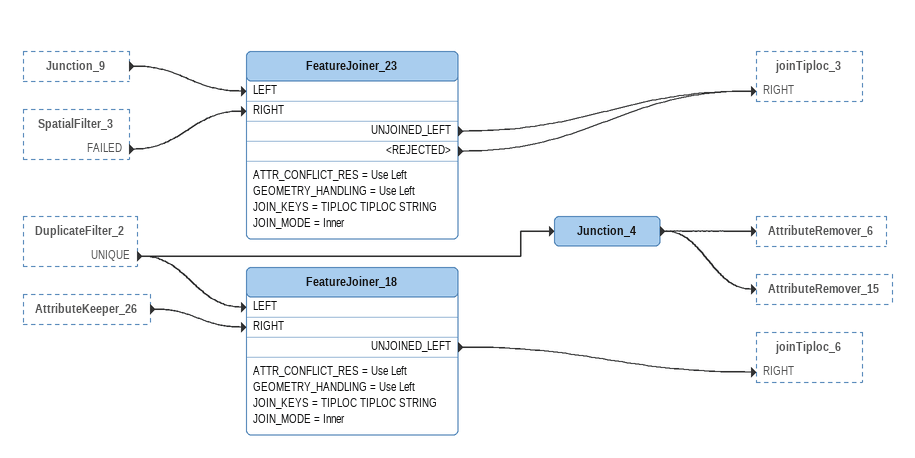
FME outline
Junction_9 [outside]
    -> FeatureJoiner_23 [LEFT]
SpatialFilter_3 [outside]
    FAILED -> FeatureJoiner_23 [RIGHT]
DuplicateFilter_2 [outside]
    UNIQUE -> Junction_4
    UNIQUE -> FeatureJoiner_18 [LEFT]
AttributeKeeper_26 [outside]
    -> FeatureJoiner_18 [RIGHT]
Junction_4
    -> AttributeRemover_6
    -> AttributeRemover_15
FeatureJoiner_18
    ATTR_CONFLICT_RES = Use Left
    GEOMETRY_HANDLING = Use Left
    JOIN_KEYS = TIPLOC TIPLOC STRING
    JOIN_MODE = Inner
    UNJOINED_LEFT -> joinTiploc_6 [RIGHT]
FeatureJoiner_23
    ATTR_CONFLICT_RES = Use Left
    GEOMETRY_HANDLING = Use Left
    JOIN_KEYS = TIPLOC TIPLOC STRING
    JOIN_MODE = Inner
    UNJOINED_LEFT -> joinTiploc_3 [RIGHT]
    <REJECTED> -> joinTiploc_3 [RIGHT]
